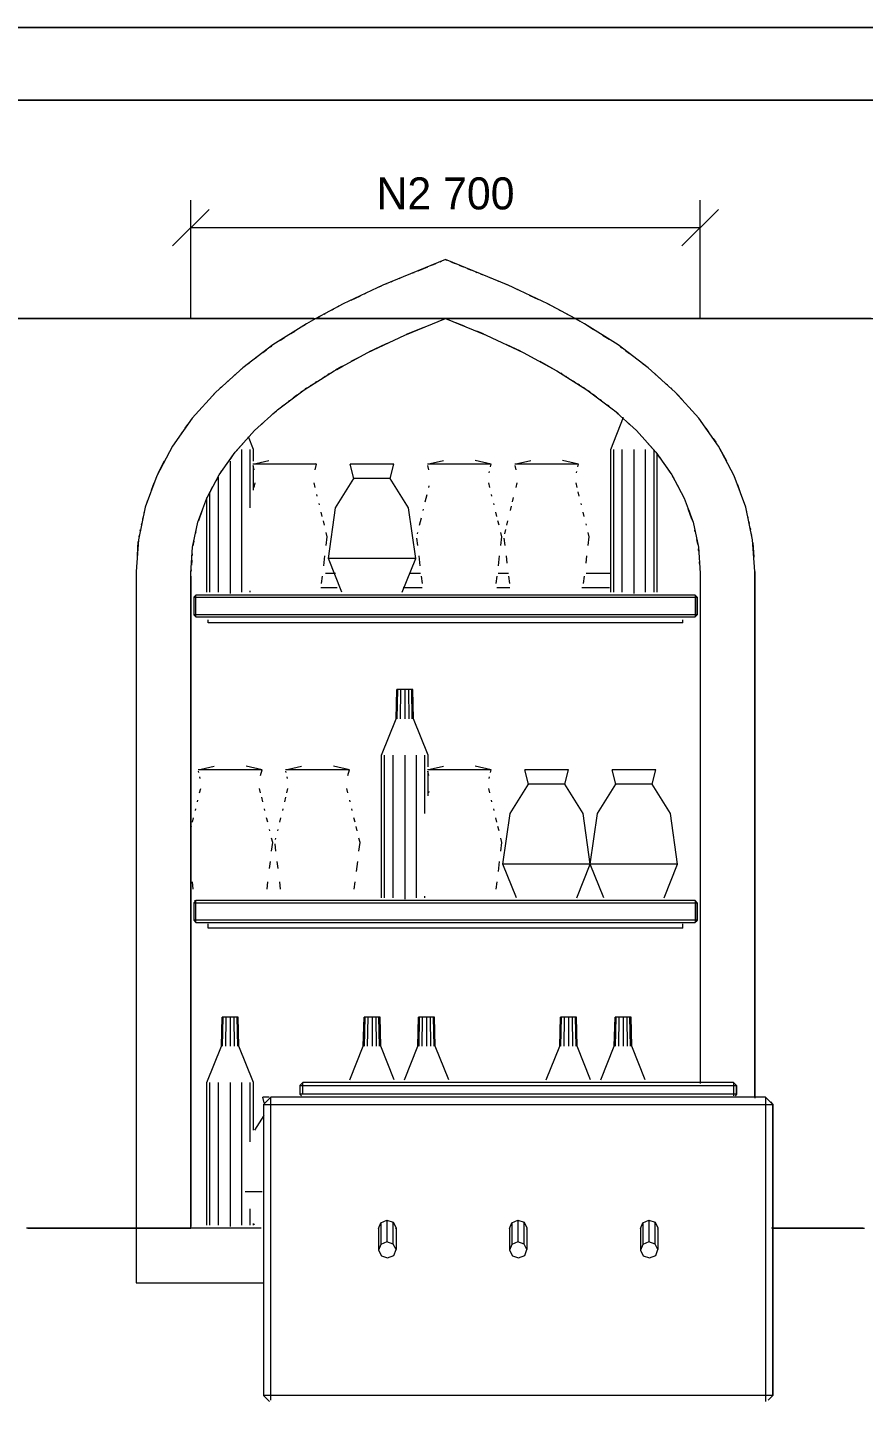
# Model space of a CAD drawing. Header units: metres. Extents: x 10 to 831, y 10 to 584.
# Drawn here: x 243 to 289, y 400.5 to 476 of the extents above; entities that cross this region are included whole.
import ezdxf
from ezdxf.enums import TextEntityAlignment as Align

# ---------------------------------------------------------------- set-up
doc = ezdxf.new("R2010")
doc.units = ezdxf.units.M
doc.layers.add('DIM', color=1, linetype='Continuous', lineweight=13)
doc.layers.add('VIS', color=8, linetype='Continuous', lineweight=13)

msp = doc.modelspace()

# ---------------------------------------------------------------- linework, layer by layer
at = {"layer": 'DIM'}
for p, q in [((252, 460), (252, 466.5)), ((280, 460), (280, 466.5)), ((251, 464), (253, 466)), ((279, 464), (281, 466)), ((252, 465), (280, 465))]:
    msp.add_line(p, q, dxfattribs=at)
at = {"layer": 'VIS'}
for p, q in [((305.84, 476), (194, 476)), ((194, 476), (305.92, 476)), ((298.6564, 472), (229.4416, 472)), ((229.5216, 472), (298.7364, 472)), ((266, 463.2388), (262.5612, 461.8396)), ((265.2524, 462.9348), (265.4768, 463.026)), ((265.7008, 463.1172), (265.7756, 463.1476)), ((266, 463.2388), (266.0748, 463.2084)), ((269.4388, 461.8396), (266, 463.2388)), ((266, 463.2388), (266, 463.2388)), ((266.2992, 463.1172), (266.5232, 463.026)), ((264.206, 462.5088), (264.2808, 462.5392)), ((264.5048, 462.6304), (265.028, 462.8436)), ((266.7476, 462.9348), (266.972, 462.8436)), ((267.196, 462.752), (267.4204, 462.6608)), ((267.6448, 462.5696), (267.7196, 462.5392)), ((267.9436, 462.448), (268.0184, 462.4176)), ((268.3924, 462.2652), (268.4668, 462.2348)), ((262.5612, 461.8396), (260.3688, 460.812)), ((262.2688, 461.7024), (262.488, 461.8052)), ((262.7108, 461.9004), (262.7856, 461.9308)), ((263.0096, 462.022), (263.0844, 462.0524)), ((263.4584, 462.2044), (263.5332, 462.2348)), ((268.8408, 462.0828), (268.9156, 462.0524)), ((269.2892, 461.9004), (269.364, 461.87)), ((271.6312, 460.812), (269.4388, 461.8396)), ((269.5848, 461.7708), (269.9504, 461.5996)), ((260.3688, 460.812), (258.8736, 460)), ((260.8072, 461.0176), (261.3188, 461.2572)), ((261.538, 461.36), (261.6112, 461.3944)), ((270.608, 461.2916), (271.1196, 461.052)), ((271.6312, 460.812), (271.706, 460.7716)), ((273.1264, 460), (271.6312, 460.812)), ((258.7656, 460), (241.8048, 460)), ((241.8852, 460), (258.846, 460)), ((258.8736, 460), (258.3528, 459.7172)), ((266, 460), (258.8736, 460)), ((258.8736, 460), (266, 460)), ((259.0232, 460.0812), (259.0976, 460.122)), ((259.322, 460.2436), (259.3968, 460.2844)), ((259.7704, 460.4872), (259.8452, 460.528)), ((260.0696, 460.6496), (260.1444, 460.6904)), ((263.764, 459.09), (266, 460)), ((266, 460), (273.1264, 460)), ((273.1264, 460), (266, 460)), ((266, 460), (268.236, 459.09)), ((266, 460), (266, 460)), ((271.9304, 460.6496), (272.0052, 460.6092)), ((272.2296, 460.4872), (272.304, 460.4468)), ((272.678, 460.2436), (272.7528, 460.2032)), ((272.9772, 460.0812), (273.1264, 460)), ((273.1264, 460), (273.0456, 460)), ((273.1264, 460), (273.1264, 460)), ((273.1264, 460), (273.3868, 459.8588)), ((273.6472, 459.7172), (273.1264, 460)), ((273.1264, 460), (273.1264, 460)), ((289.4048, 460), (273.1336, 460)), ((273.214, 460), (289.4852, 460)), ((258.3528, 459.7172), (256.5136, 458.5488)), ((257.504, 459.178), (257.7164, 459.3128)), ((258.07, 459.5376), (258.2824, 459.6724)), ((264.8076, 459.5148), (263.8384, 459.1204)), ((264.8076, 459.5148), (263.8384, 459.1204)), ((263.9128, 459.1508), (264.882, 459.5448)), ((267.0436, 459.5752), (266.5216, 459.7876)), ((267.0436, 459.5752), (266.5216, 459.7876)), ((266.5964, 459.7572), (267.118, 459.5448)), ((268.0872, 459.1508), (267.7144, 459.3024)), ((268.0872, 459.1508), (267.7144, 459.3024)), ((267.7888, 459.272), (268.1616, 459.1204)), ((275.4864, 458.5488), (273.6472, 459.7172)), ((273.7884, 459.6272), (274.1424, 459.4028)), ((256.5136, 458.5488), (254.852, 457.2992)), ((256.3752, 458.4448), (256.4444, 458.4968)), ((256.938, 458.8184), (257.1504, 458.9532)), ((261.7224, 458.1332), (263.764, 459.09)), ((262.7432, 458.6116), (261.7952, 458.1676)), ((262.7432, 458.6116), (261.7952, 458.1676)), ((261.868, 458.2016), (262.816, 458.646)), ((268.236, 459.09), (270.2776, 458.1332)), ((270.132, 458.2016), (269.33, 458.5776)), ((270.132, 458.2016), (269.33, 458.5776)), ((269.4028, 458.5432), (270.2048, 458.1676)), ((274.6376, 459.088), (274.9912, 458.8632)), ((277.148, 457.2992), (275.4864, 458.5488)), ((255.5444, 457.82), (255.6136, 457.872)), ((255.96, 458.1324), (256.1676, 458.2884)), ((259.8752, 457.13), (261.7224, 458.1332)), ((261.154, 457.8248), (260.7988, 457.6316)), ((261.154, 457.8248), (260.7988, 457.6316)), ((260.8696, 457.6704), (261.2248, 457.8632)), ((270.2776, 458.1332), (272.1252, 457.13)), ((275.6248, 458.4448), (275.694, 458.3928)), ((275.9016, 458.2364), (276.1092, 458.0804)), ((276.4556, 457.82), (276.5248, 457.768)), ((254.852, 457.2992), (253.3724, 455.9608)), ((254.3588, 456.8532), (254.544, 457.0204)), ((254.7288, 457.1876), (254.7904, 457.2436)), ((255.1292, 457.5076), (255.1984, 457.5596)), ((258.2224, 456.08), (259.8752, 457.13)), ((259.5996, 456.9548), (259.6684, 456.9988)), ((260.3012, 457.3616), (259.946, 457.1684)), ((260.3012, 457.3616), (259.946, 457.1684)), ((260.0172, 457.2072), (260.3724, 457.4)), ((271.9828, 457.2072), (271.2016, 457.6316)), ((271.9828, 457.2072), (271.2016, 457.6316)), ((271.2724, 457.5932), (272.054, 457.1684)), ((272.1252, 457.13), (273.778, 456.08)), ((272.4004, 456.9548), (272.3316, 456.9988)), ((272.4004, 456.9548), (272.3316, 456.9988)), ((276.8708, 457.5076), (276.94, 457.4556)), ((278.6276, 455.9608), (277.148, 457.2992)), ((277.2712, 457.1876), (277.3328, 457.132)), ((253.6192, 456.1836), (253.6808, 456.2396)), ((253.9888, 456.5184), (254.0508, 456.5744)), ((258.6356, 456.3424), (258.5664, 456.2988)), ((258.6356, 456.3424), (258.5664, 456.2988)), ((258.6356, 456.3424), (258.7044, 456.3864)), ((258.9108, 456.5176), (258.842, 456.4736)), ((258.9108, 456.5176), (258.842, 456.4736)), ((258.9108, 456.5176), (258.9796, 456.5612)), ((259.324, 456.78), (259.2552, 456.7364)), ((259.324, 456.78), (259.2552, 456.7364)), ((259.324, 456.78), (259.3928, 456.8236)), ((259.5996, 456.9548), (259.5308, 456.9112)), ((259.5996, 456.9548), (259.5308, 456.9112)), ((272.4004, 456.9548), (272.4692, 456.9112)), ((272.676, 456.78), (272.6072, 456.8236)), ((272.676, 456.78), (272.6072, 456.8236)), ((272.676, 456.78), (272.7448, 456.7364)), ((273.0892, 456.5176), (273.0204, 456.5612)), ((273.0892, 456.5176), (273.0204, 456.5612)), ((273.0892, 456.5176), (273.158, 456.4736)), ((273.3648, 456.3424), (273.2956, 456.3864)), ((273.3648, 456.3424), (273.2956, 456.3864)), ((273.3648, 456.3424), (273.4336, 456.2988)), ((277.518, 456.9648), (277.5796, 456.9088)), ((277.7644, 456.7416), (277.826, 456.6856)), ((278.1344, 456.4068), (278.196, 456.3512)), ((253.3724, 455.9608), (252.0824, 454.5252)), ((253.1572, 455.7216), (253.3188, 455.9008)), ((256.764, 454.9832), (258.2224, 456.08)), ((257.4268, 455.482), (257.3604, 455.432)), ((257.4268, 455.482), (257.3604, 455.432)), ((257.4268, 455.482), (257.4932, 455.5316)), ((257.8244, 455.7808), (257.6256, 455.6312)), ((257.8244, 455.7808), (257.6256, 455.6312)), ((257.692, 455.6812), (257.8908, 455.8308)), ((258.0896, 455.9804), (258.0232, 455.9304)), ((258.0896, 455.9804), (258.0232, 455.9304)), ((258.0896, 455.9804), (258.156, 456.03)), ((258.36, 456.1676), (258.2912, 456.1236)), ((258.36, 456.1676), (258.2912, 456.1236)), ((258.36, 456.1676), (258.4288, 456.2112)), ((273.64, 456.1676), (273.5712, 456.2112)), ((273.64, 456.1676), (273.5712, 456.2112)), ((273.64, 456.1676), (273.7088, 456.1236)), ((273.778, 456.08), (275.236, 454.9832)), ((273.9104, 455.9804), (273.844, 456.03)), ((273.9104, 455.9804), (273.844, 456.03)), ((273.9104, 455.9804), (273.9768, 455.9304)), ((274.308, 455.6812), (274.1092, 455.8308)), ((274.308, 455.6812), (274.1092, 455.8308)), ((274.1756, 455.7808), (274.3744, 455.6312)), ((274.5732, 455.482), (274.5068, 455.5316)), ((274.5732, 455.482), (274.5068, 455.5316)), ((274.5732, 455.482), (274.6396, 455.432)), ((278.3812, 456.1836), (278.4428, 456.128)), ((279.9176, 454.5252), (278.6276, 455.9608)), ((278.7352, 455.8412), (279.004, 455.542)), ((252.4048, 454.884), (252.6736, 455.1832)), ((255.5, 453.84), (256.764, 454.9832)), ((256.6376, 454.8688), (256.448, 454.6976)), ((256.6376, 454.8688), (256.448, 454.6976)), ((256.5112, 454.7548), (256.7008, 454.926)), ((257.0292, 455.1828), (256.9628, 455.1328)), ((257.0292, 455.1828), (256.9628, 455.1328)), ((257.0292, 455.1828), (257.0952, 455.2324)), ((274.9708, 455.1828), (274.9048, 455.2324)), ((274.9708, 455.1828), (274.9048, 455.2324)), ((274.9708, 455.1828), (275.0372, 455.1328)), ((275.236, 454.9832), (276.5, 453.84)), ((275.4888, 454.7548), (275.2992, 454.926)), ((275.4888, 454.7548), (275.2992, 454.926)), ((275.3624, 454.8688), (275.552, 454.6976)), ((279.38, 455.1236), (279.5412, 454.944)), ((252.0824, 454.5252), (250.9956, 452.9888)), ((251.6872, 453.9668), (251.8356, 454.176)), ((251.9836, 454.3856), (252.0332, 454.4556)), ((256.0056, 454.2972), (255.816, 454.126)), ((256.0056, 454.2972), (255.816, 454.126)), ((255.8792, 454.1828), (256.0688, 454.3544)), ((275.08, 452.8), (275.7876, 454.5692)), ((276.1208, 454.1828), (275.9312, 454.3544)), ((275.9944, 454.2972), (276.184, 454.126)), ((281.0048, 452.9888), (279.9176, 454.5252)), ((280.0164, 454.3856), (280.0656, 454.316)), ((280.3128, 453.9668), (280.4612, 453.7572)), ((251.1932, 453.2684), (251.2424, 453.338)), ((251.4896, 453.6872), (251.5388, 453.7572)), ((254.4304, 452.65), (255.5, 453.84)), ((254.5496, 452.7824), (254.9652, 453.2448)), ((255.44, 452.8), (255.1632, 453.4924)), ((276.5, 453.84), (277.5696, 452.65)), ((277.4508, 452.7824), (277.0348, 453.2448)), ((280.708, 453.408), (280.8564, 453.1984)), ((250.9956, 452.9888), (250.128, 451.3536)), ((253.5556, 451.4132), (254.4304, 452.65)), ((254.1388, 452.2376), (254.2848, 452.444)), ((254.906, 453.1788), (254.49, 452.716)), ((254.8, 444.96), (254.8, 452.8)), ((255.2684, 449.6), (255.2684, 452.8)), ((255.44, 452.16), (255.44, 452.8)), ((275.08, 444.96), (275.08, 452.8)), ((275.2516, 444.96), (275.2516, 452.8)), ((275.72, 444.96), (275.72, 452.8)), ((276.36, 452.8), (276.36, 444.88)), ((277, 444.96), (277, 452.8)), ((277.094, 453.1788), (277.51, 452.716)), ((277.4684, 444.96), (277.4684, 452.72)), ((277.5696, 452.65), (278.4444, 451.4132)), ((277.64, 444.96), (277.64, 452.56)), ((277.764, 452.3752), (277.7152, 452.444)), ((277.764, 452.3752), (277.7152, 452.444)), ((281.872, 451.3536), (281.0048, 452.9888)), ((281.0836, 452.8404), (281.4384, 452.1712)), ((250.2068, 451.502), (250.5616, 452.1712)), ((253.9444, 451.9628), (253.896, 451.8944)), ((253.9444, 451.9628), (253.9932, 452.0316)), ((254.236, 452.3752), (254.0904, 452.1692)), ((254.16, 452.16), (254.16, 444.88)), ((255.4052, 452), (255.4052, 452)), ((255.7528, 452), (255.4052, 452)), ((255.4832, 451.68), (255.4248, 451.92)), ((255.44, 450.56), (255.44, 451.92)), ((255.5648, 452.0364), (256.2824, 452.2)), ((256.3792, 452), (255.7528, 452)), ((257.16, 452), (256.3792, 452)), ((257.9412, 452), (257.16, 452)), ((258.5672, 452), (257.9412, 452)), ((258.9148, 452), (258.5672, 452)), ((258.9148, 452), (258.8352, 452.018)), ((258.8368, 451.68), (258.9148, 452)), ((258.9148, 452), (258.9148, 452)), ((260.96, 451.2), (260.76, 452)), ((260.76, 452), (260.7828, 452)), ((260.8512, 452), (260.76, 452)), ((261.1116, 452), (260.8512, 452)), ((261.5008, 452), (261.1116, 452)), ((261.96, 452), (261.5008, 452)), ((262.4192, 452), (261.96, 452)), ((262.8084, 452), (262.4192, 452)), ((263.0688, 452), (262.8084, 452)), ((262.96, 451.2), (263.16, 452)), ((263.16, 452), (263.0688, 452)), ((265.0052, 452), (265.0052, 452)), ((265.3528, 452), (265.0052, 452)), ((265.0832, 451.68), (265.0248, 451.92)), ((265.1648, 452.0364), (265.8824, 452.2)), ((265.9792, 452), (265.3528, 452)), ((266.76, 452), (265.9792, 452)), ((267.5412, 452), (266.76, 452)), ((268.1672, 452), (267.5412, 452)), ((268.5148, 452), (267.6376, 452.2)), ((268.5148, 452), (268.1672, 452)), ((268.476, 451.84), (268.5148, 452)), ((268.5148, 452), (268.5148, 452)), ((269.8052, 452), (269.8052, 452)), ((270.1528, 452), (269.8052, 452)), ((269.8832, 451.68), (269.8248, 451.92)), ((269.9648, 452.0364), (270.6828, 452.2)), ((270.7792, 452), (270.1528, 452)), ((271.56, 452), (270.7792, 452)), ((272.3412, 452), (271.56, 452)), ((272.9672, 452), (272.3412, 452)), ((273.3148, 452), (272.4376, 452.2)), ((273.3148, 452), (272.9672, 452)), ((273.276, 451.84), (273.3148, 452)), ((273.3148, 452), (273.3148, 452)), ((277.764, 452.3752), (277.8124, 452.3064)), ((277.9584, 452.1004), (277.9096, 452.1692)), ((277.9584, 452.1004), (277.9096, 452.1692)), ((277.9584, 452.1004), (278.0068, 452.0316)), ((278.1528, 451.8256), (278.104, 451.8944)), ((278.1528, 451.8256), (278.104, 451.8944)), ((278.1528, 451.8256), (278.2016, 451.7568)), ((250.128, 451.3536), (249.498, 449.63)), ((249.8416, 450.57), (249.9848, 450.9616)), ((252.8752, 450.13), (253.5556, 451.4132)), ((253.48, 451.2708), (253.3664, 451.0568)), ((253.4044, 451.128), (253.5176, 451.342)), ((253.52, 444.96), (253.52, 451.28)), ((253.6528, 451.5508), (253.604, 451.482)), ((253.6528, 451.5508), (253.7016, 451.6196)), ((255.4832, 450.72), (255.5416, 450.96)), ((258.8368, 450.72), (258.7784, 450.96)), ((259.96, 449.6), (260.96, 451.2)), ((260.96, 451.2), (260.9792, 451.2)), ((261.036, 451.2), (260.96, 451.2)), ((261.2528, 451.2), (261.036, 451.2)), ((261.5772, 451.2), (261.2528, 451.2)), ((261.96, 451.2), (261.5772, 451.2)), ((262.3428, 451.2), (261.96, 451.2)), ((262.6672, 451.2), (262.3428, 451.2)), ((262.884, 451.2), (262.6672, 451.2)), ((262.96, 451.2), (262.884, 451.2)), ((263.96, 449.6), (262.96, 451.2)), ((268.4368, 450.72), (268.3784, 450.96)), ((268.398, 451.52), (268.4172, 451.6)), ((269.8832, 450.72), (269.9416, 450.96)), ((273.2368, 450.72), (273.1784, 450.96)), ((273.198, 451.52), (273.2172, 451.6)), ((278.3472, 451.5508), (278.2988, 451.6196)), ((278.3472, 451.5508), (278.2988, 451.6196)), ((278.3472, 451.5508), (278.396, 451.482)), ((278.4444, 451.4132), (279.1252, 450.13)), ((278.52, 451.2708), (278.4824, 451.342)), ((278.52, 451.2708), (278.4824, 451.342)), ((278.52, 451.2708), (278.558, 451.1996)), ((282.502, 449.63), (281.872, 451.3536)), ((253.0516, 444.96), (253.0516, 450.48)), ((253.1776, 450.7004), (253.064, 450.4864)), ((253.102, 450.5576), (253.2152, 450.7716)), ((258.954, 450.24), (258.9344, 450.32)), ((264.888, 449.92), (264.9856, 450.32)), ((265.0832, 450.72), (265.1028, 450.8)), ((268.554, 450.24), (268.5344, 450.32)), ((273.354, 450.24), (273.2952, 450.48)), ((278.7468, 450.8428), (278.7092, 450.9144)), ((278.7468, 450.8428), (278.7092, 450.9144)), ((278.7468, 450.8428), (278.7848, 450.7716)), ((278.9736, 450.4152), (278.936, 450.4864)), ((278.9736, 450.4152), (278.936, 450.4864)), ((278.9736, 450.4152), (279.0116, 450.344)), ((282.0436, 450.8832), (282.1868, 450.4916)), ((249.498, 449.63), (249.1188, 447.8384)), ((249.5552, 449.7868), (249.6412, 450.0216)), ((252.3888, 448.8), (252.8752, 450.13)), ((252.632, 449.4648), (252.4192, 448.8832)), ((252.632, 449.4648), (252.4192, 448.8832)), ((252.4496, 448.9664), (252.6624, 449.548)), ((252.88, 444.96), (252.88, 450.16)), ((259.0708, 449.76), (259.0512, 449.84)), ((259.56, 446.8), (259.96, 449.6)), ((264.36, 446.8), (263.96, 449.6)), ((264.7712, 449.44), (264.7908, 449.52)), ((268.6708, 449.76), (268.6512, 449.84)), ((269.5712, 449.44), (269.6296, 449.68)), ((269.688, 449.92), (269.7468, 450.16)), ((273.4708, 449.76), (273.4512, 449.84)), ((279.1252, 450.13), (279.6112, 448.8)), ((279.5504, 448.9664), (279.3376, 449.548)), ((279.5504, 448.9664), (279.3376, 449.548)), ((279.368, 449.4648), (279.5808, 448.8832)), ((282.3872, 449.9432), (282.4732, 449.7084)), ((282.8816, 447.8384), (282.502, 449.63)), ((282.5364, 449.4672), (282.5536, 449.3856)), ((249.2912, 448.6528), (249.3084, 448.7344)), ((249.36, 448.9784), (249.3772, 449.06)), ((249.4292, 449.3044), (249.4464, 449.3856)), ((252.0972, 447.4232), (252.3888, 448.8)), ((259.2268, 449.12), (259.1684, 449.36)), ((259.344, 448.64), (259.2852, 448.88)), ((264.576, 448.64), (264.6736, 449.04)), ((268.8268, 449.12), (268.7684, 449.36)), ((268.944, 448.64), (268.8852, 448.88)), ((269.376, 448.64), (269.4348, 448.88)), ((273.6268, 449.12), (273.5684, 449.36)), ((273.744, 448.64), (273.7244, 448.72)), ((279.6112, 448.8), (279.9028, 447.4232)), ((282.6056, 449.1412), (282.6228, 449.06)), ((282.6744, 448.8156), (282.6916, 448.7344)), ((249.1532, 448.0012), (249.1704, 448.0828)), ((249.222, 448.3272), (249.2392, 448.4084)), ((252.2796, 448.2836), (252.2612, 448.1976)), ((252.2796, 448.2836), (252.2612, 448.1976)), ((252.2796, 448.2836), (252.2976, 448.3696)), ((259.5, 448), (259.4412, 448.24)), ((259.4412, 447.52), (259.5, 448)), ((264.4788, 447.52), (264.43, 447.92)), ((264.4592, 448.16), (264.4788, 448.24)), ((269.1, 448), (269.0412, 448.24)), ((269.0412, 447.52), (269.1, 448)), ((269.2788, 447.52), (269.23, 447.92)), ((269.2592, 448.16), (269.3176, 448.4)), ((273.9, 448), (273.8412, 448.24)), ((273.8412, 447.52), (273.9, 448)), ((279.7204, 448.2836), (279.7024, 448.3696)), ((279.7204, 448.2836), (279.7024, 448.3696)), ((279.7204, 448.2836), (279.7388, 448.1976)), ((282.7436, 448.49), (282.7608, 448.4084)), ((282.8124, 448.1644), (282.8296, 448.0828)), ((249.1188, 447.8384), (249, 446.1024)), ((249.0592, 446.9704), (249.1128, 447.7516)), ((252, 446), (252.0972, 447.4232)), ((252.17, 447.7676), (252.1156, 447.5092)), ((252.17, 447.7676), (252.1156, 447.5092)), ((252.1336, 447.5956), (252.1884, 447.8536)), ((279.8664, 447.5956), (279.8116, 447.8536)), ((279.8664, 447.5956), (279.8116, 447.8536)), ((279.83, 447.7676), (279.8844, 447.5092)), ((279.9028, 447.4232), (280, 446)), ((279.9148, 447.2456), (279.9088, 447.3344)), ((279.9148, 447.2456), (279.9088, 447.3344)), ((279.9148, 447.2456), (279.9212, 447.1564)), ((283, 446.1024), (282.8816, 447.8384)), ((282.8932, 447.6648), (282.9468, 446.8836)), ((252.0488, 446.7116), (252.0304, 446.4448)), ((252.0488, 446.7116), (252.0304, 446.4448)), ((252.0364, 446.5336), (252.0548, 446.8008)), ((252.0728, 447.0676), (252.0668, 446.9784)), ((252.0728, 447.0676), (252.0668, 446.9784)), ((252.0728, 447.0676), (252.0792, 447.1564)), ((259.3048, 446.4), (259.3732, 446.96)), ((260.2984, 444.954), (259.56, 446.8)), ((259.56, 446.8), (259.5784, 446.8)), ((259.7428, 446.8), (259.56, 446.8)), ((260.2628, 446.8), (259.7428, 446.8)), ((261.0416, 446.8), (260.2628, 446.8)), ((261.96, 446.8), (261.0416, 446.8)), ((262.8784, 446.8), (261.96, 446.8)), ((263.6572, 446.8), (262.8784, 446.8)), ((263.6216, 444.954), (264.36, 446.8)), ((264.1772, 446.8), (263.6572, 446.8)), ((264.36, 446.8), (264.1772, 446.8)), ((264.6152, 446.4), (264.5468, 446.96)), ((268.9048, 446.4), (268.9732, 446.96)), ((269.3956, 446.56), (269.3468, 446.96)), ((273.7244, 446.56), (273.7732, 446.96)), ((279.9636, 446.5336), (279.9576, 446.6228)), ((279.9636, 446.5336), (279.9576, 446.6228)), ((279.9636, 446.5336), (279.9696, 446.4448)), ((249, 446.1024), (249, 410)), ((252, 410), (252, 446)), ((252, 410.1608), (252, 445.9196)), ((252, 445.8392), (252, 431.9376)), ((252, 445.8392), (252, 410.0804)), ((252.012, 446.178), (252.006, 446.0888)), ((252.012, 446.178), (252.006, 446.0888)), ((252.012, 446.178), (252.0184, 446.2668)), ((259.188, 445.44), (259.2368, 445.84)), ((259.3944, 446), (259.9584, 446)), ((264.0668, 446), (264.6304, 446)), ((264.732, 445.44), (264.6836, 445.84)), ((268.788, 445.44), (268.8364, 445.84)), ((268.9, 446), (269.464, 446)), ((269.532, 445.44), (269.4836, 445.84)), ((273.588, 445.44), (273.6364, 445.84)), ((273.7332, 446), (275.1028, 446)), ((280, 446), (280, 417.9552)), ((283, 446.1024), (283, 417.1404)), ((283, 417.2204), (283, 446.1024)), ((255.2684, 444.96), (255.2684, 445.04)), ((260.0388, 445.2), (259.1528, 445.2)), ((264.7112, 445.2), (263.664, 445.2)), ((269.5444, 445.2), (268.8196, 445.2)), ((275.0224, 445.2), (273.4916, 445.2)), ((252.28, 444.8), (252.16, 444.68)), ((252.16, 444.68), (252.28, 444.68)), ((252.16, 444.68), (252.16, 443.72)), ((252.28, 444.68), (252.28, 444.8)), ((252.28, 444.8), (252.28, 444.8)), ((279.72, 444.8), (252.28, 444.8)), ((252.28, 444.68), (279.72, 444.68)), ((252.28, 443.72), (252.28, 444.68)), ((279.72, 444.8), (279.72, 444.68)), ((279.84, 444.68), (279.72, 444.8)), ((279.72, 444.68), (279.84, 444.68)), ((279.72, 444.68), (279.72, 443.72)), ((279.84, 444.68), (279.78, 444.68)), ((279.84, 444.68), (279.84, 444.68)), ((279.84, 443.72), (279.84, 444.68)), ((279.84, 444.68), (279.84, 443.72)), ((252.28, 443.72), (252.16, 443.72)), ((252.16, 443.72), (252.28, 443.6)), ((252.16, 443.72), (252.16, 443.72)), ((252.28, 443.6), (252.28, 443.72)), ((279.72, 443.72), (252.28, 443.72)), ((252.28, 443.6), (279.72, 443.6)), ((252.96, 443.28), (252.96, 443.44)), ((279.04, 443.28), (279.04, 443.44)), ((279.04, 443.28), (279.04, 443.44)), ((279.72, 443.6), (279.84, 443.72)), ((279.84, 443.72), (279.72, 443.72)), ((279.72, 443.72), (279.72, 443.6)), ((279.72, 443.6), (279.72, 443.6)), ((279.84, 443.72), (279.78, 443.66)), ((279.84, 443.72), (279.84, 443.72)), ((252.96, 443.28), (252.96, 443.28)), ((279.04, 443.28), (252.96, 443.28)), ((279.04, 443.28), (279.04, 443.28)), ((263.28, 438), (263.32, 439.6)), ((263.32, 439.6), (263.3496, 439.6)), ((263.3788, 439.6), (263.32, 439.6)), ((263.3444, 438), (263.3788, 439.6)), ((263.54, 439.6), (263.3788, 439.6)), ((263.52, 438), (263.54, 439.6)), ((263.76, 439.6), (263.54, 439.6)), ((263.76, 439.6), (263.76, 438)), ((263.98, 439.6), (263.76, 439.6)), ((264, 438), (263.98, 439.6)), ((264.1412, 439.6), (263.98, 439.6)), ((264.1756, 438), (264.1412, 439.6)), ((264.2, 439.6), (264.1412, 439.6)), ((264.24, 438), (264.2, 439.6)), ((262.48, 436), (263.28, 438)), ((265.04, 436), (264.24, 438)), ((262.48, 428.16), (262.48, 436)), ((262.6516, 428.16), (262.6516, 436)), ((263.12, 428.16), (263.12, 436)), ((263.76, 436), (263.76, 428.08)), ((264.4, 428.16), (264.4, 436)), ((264.8684, 432.8), (264.8684, 436)), ((265.04, 435.36), (265.04, 436)), ((252.4052, 435.2), (252.4052, 435.2)), ((252.7528, 435.2), (252.4052, 435.2)), ((252.444, 435.04), (252.4248, 435.12)), ((252.5648, 435.2364), (253.2824, 435.4)), ((253.3792, 435.2), (252.7528, 435.2)), ((254.16, 435.2), (253.3792, 435.2)), ((254.9412, 435.2), (254.16, 435.2)), ((255.5672, 435.2), (254.9412, 435.2)), ((255.9148, 435.2), (255.0376, 435.4)), ((255.9148, 435.2), (255.5672, 435.2)), ((255.8368, 434.88), (255.9148, 435.2)), ((255.9148, 435.2), (255.9148, 435.2)), ((257.2052, 435.2), (257.2052, 435.2)), ((257.5528, 435.2), (257.2052, 435.2)), ((257.244, 435.04), (257.2248, 435.12)), ((257.3648, 435.2364), (258.0824, 435.4)), ((258.1792, 435.2), (257.5528, 435.2)), ((258.96, 435.2), (258.1792, 435.2)), ((259.7412, 435.2), (258.96, 435.2)), ((260.3672, 435.2), (259.7412, 435.2)), ((260.7148, 435.2), (259.8376, 435.4)), ((260.7148, 435.2), (260.3672, 435.2)), ((260.6368, 434.88), (260.7148, 435.2)), ((260.7148, 435.2), (260.7148, 435.2)), ((265.0052, 435.2), (265.0052, 435.2)), ((265.3528, 435.2), (265.0052, 435.2)), ((265.0832, 434.88), (265.0248, 435.12)), ((265.04, 433.76), (265.04, 435.12)), ((265.1648, 435.2364), (265.8824, 435.4)), ((265.9792, 435.2), (265.3528, 435.2)), ((266.76, 435.2), (265.9792, 435.2)), ((267.5412, 435.2), (266.76, 435.2)), ((268.1672, 435.2), (267.5412, 435.2)), ((268.5148, 435.2), (267.6376, 435.4)), ((268.5148, 435.2), (268.1672, 435.2)), ((268.476, 435.04), (268.5148, 435.2)), ((268.5148, 435.2), (268.5148, 435.2)), ((270.56, 434.4), (270.36, 435.2)), ((270.36, 435.2), (270.3828, 435.2)), ((270.4512, 435.2), (270.36, 435.2)), ((270.7116, 435.2), (270.4512, 435.2)), ((271.1008, 435.2), (270.7116, 435.2)), ((271.56, 435.2), (271.1008, 435.2)), ((272.0192, 435.2), (271.56, 435.2)), ((272.4084, 435.2), (272.0192, 435.2)), ((272.6688, 435.2), (272.4084, 435.2)), ((272.56, 434.4), (272.76, 435.2)), ((272.76, 435.2), (272.6688, 435.2)), ((275.36, 434.4), (275.16, 435.2)), ((275.16, 435.2), (275.1828, 435.2)), ((275.2512, 435.2), (275.16, 435.2)), ((275.5116, 435.2), (275.2512, 435.2)), ((275.9008, 435.2), (275.5116, 435.2)), ((276.36, 435.2), (275.9008, 435.2)), ((276.8192, 435.2), (276.36, 435.2)), ((277.2084, 435.2), (276.8192, 435.2)), ((277.4688, 435.2), (277.2084, 435.2)), ((277.36, 434.4), (277.56, 435.2)), ((277.56, 435.2), (277.4688, 435.2)), ((252.522, 434.72), (252.5028, 434.8)), ((257.322, 434.72), (257.3028, 434.8)), ((268.398, 434.72), (268.4172, 434.8)), ((269.56, 432.8), (270.56, 434.4)), ((270.56, 434.4), (270.5792, 434.4)), ((270.636, 434.4), (270.56, 434.4)), ((270.8528, 434.4), (270.636, 434.4)), ((271.1772, 434.4), (270.8528, 434.4)), ((271.56, 434.4), (271.1772, 434.4)), ((271.9428, 434.4), (271.56, 434.4)), ((272.2672, 434.4), (271.9428, 434.4)), ((272.484, 434.4), (272.2672, 434.4)), ((272.56, 434.4), (272.484, 434.4)), ((273.56, 432.8), (272.56, 434.4)), ((274.36, 432.8), (275.36, 434.4)), ((275.36, 434.4), (275.3792, 434.4)), ((275.436, 434.4), (275.36, 434.4)), ((275.6528, 434.4), (275.436, 434.4)), ((275.9772, 434.4), (275.6528, 434.4)), ((276.36, 434.4), (275.9772, 434.4)), ((276.7428, 434.4), (276.36, 434.4)), ((277.0672, 434.4), (276.7428, 434.4)), ((277.284, 434.4), (277.0672, 434.4)), ((277.36, 434.4), (277.284, 434.4)), ((278.36, 432.8), (277.36, 434.4)), ((252.4832, 433.92), (252.5416, 434.16)), ((255.8368, 433.92), (255.7784, 434.16)), ((255.954, 433.44), (255.8952, 433.68)), ((257.166, 433.44), (257.2248, 433.68)), ((257.2832, 433.92), (257.3416, 434.16)), ((260.6368, 433.92), (260.5784, 434.16)), ((265.0832, 433.92), (265.1028, 434)), ((268.4368, 433.92), (268.3784, 434.16)), ((252.2492, 432.96), (252.2688, 433.04)), ((252.366, 433.44), (252.3856, 433.52)), ((256.0708, 432.96), (256.0516, 433.04)), ((257.0492, 432.96), (257.0688, 433.04)), ((260.754, 433.44), (260.7344, 433.52)), ((260.8708, 432.96), (260.8516, 433.04)), ((268.554, 433.44), (268.5344, 433.52)), ((268.6708, 432.96), (268.6512, 433.04)), ((252.0152, 432), (252.0348, 432.08)), ((252.0932, 432.32), (252.1516, 432.56)), ((256.2268, 432.32), (256.1684, 432.56)), ((256.8932, 432.32), (256.9516, 432.56)), ((261.0268, 432.32), (260.9684, 432.56)), ((261.144, 431.84), (261.0852, 432.08)), ((268.8268, 432.32), (268.7684, 432.56)), ((268.944, 431.84), (268.8852, 432.08)), ((269.16, 430), (269.56, 432.8)), ((273.96, 430), (273.56, 432.8)), ((273.96, 430), (274.36, 432.8)), ((278.76, 430), (278.36, 432.8)), ((256.344, 431.84), (256.3244, 431.92)), ((256.5, 431.2), (256.4412, 431.44)), ((256.6592, 431.36), (256.6788, 431.44)), ((256.776, 431.84), (256.7956, 431.92)), ((261.3, 431.2), (261.2412, 431.44)), ((269.1, 431.2), (269.0412, 431.44)), ((256.4412, 430.72), (256.5, 431.2)), ((256.6788, 430.72), (256.63, 431.12)), ((261.2412, 430.72), (261.3, 431.2)), ((269.0412, 430.72), (269.1, 431.2)), ((256.3244, 429.76), (256.3732, 430.16)), ((256.7956, 429.76), (256.7468, 430.16)), ((261.1048, 429.6), (261.1732, 430.16)), ((268.9048, 429.6), (268.9732, 430.16)), ((269.8984, 428.154), (269.16, 430)), ((269.16, 430), (269.1784, 430)), ((269.3428, 430), (269.16, 430)), ((269.8628, 430), (269.3428, 430)), ((270.6416, 430), (269.8628, 430)), ((271.56, 430), (270.6416, 430)), ((272.4784, 430), (271.56, 430)), ((273.2572, 430), (272.4784, 430)), ((273.2216, 428.154), (273.96, 430)), ((273.7772, 430), (273.2572, 430)), ((273.96, 430), (273.7772, 430)), ((274.6984, 428.154), (273.96, 430)), ((273.96, 430), (273.9784, 430)), ((274.1428, 430), (273.96, 430)), ((274.6628, 430), (274.1428, 430)), ((275.4416, 430), (274.6628, 430)), ((276.36, 430), (275.4416, 430)), ((277.2784, 430), (276.36, 430)), ((278.0572, 430), (277.2784, 430)), ((278.0216, 428.154), (278.76, 430)), ((278.5772, 430), (278.0572, 430)), ((278.76, 430), (278.5772, 430)), ((252, 429.6072), (252, 410.0804)), ((252.0152, 429.6), (252.0056, 429.68)), ((252.132, 428.64), (252.0836, 429.04)), ((256.188, 428.64), (256.2368, 429.04)), ((256.932, 428.64), (256.8836, 429.04)), ((260.988, 428.64), (261.0368, 429.04)), ((268.788, 428.64), (268.8364, 429.04)), ((252.28, 428), (252.16, 427.88)), ((252.16, 427.88), (252.28, 427.88)), ((252.16, 427.88), (252.16, 426.92)), ((252.21, 428), (252.2488, 428)), ((252.28, 427.88), (252.28, 428)), ((252.28, 428), (252.28, 428)), ((279.72, 428), (252.28, 428)), ((252.28, 427.88), (279.72, 427.88)), ((252.28, 426.92), (252.28, 427.88)), ((264.8684, 428.16), (264.8684, 428.24)), ((279.72, 428), (279.72, 427.88)), ((279.84, 427.88), (279.72, 428)), ((279.72, 427.88), (279.84, 427.88)), ((279.72, 427.88), (279.72, 426.92)), ((279.84, 427.88), (279.78, 427.88)), ((279.84, 427.88), (279.84, 427.88)), ((279.84, 426.92), (279.84, 427.88)), ((279.84, 427.88), (279.84, 426.92)), ((252.28, 426.92), (252.16, 426.92)), ((252.16, 426.92), (252.28, 426.8)), ((252.16, 426.92), (252.16, 426.92)), ((252.28, 426.8), (252.28, 426.92)), ((279.72, 426.92), (252.28, 426.92)), ((252.28, 426.8), (279.72, 426.8)), ((279.72, 426.8), (279.84, 426.92)), ((279.84, 426.92), (279.72, 426.92)), ((279.72, 426.92), (279.72, 426.8)), ((279.72, 426.8), (279.72, 426.8)), ((279.84, 426.92), (279.78, 426.86)), ((279.84, 426.92), (279.84, 426.92)), ((252.96, 426.48), (252.96, 426.72)), ((252.96, 426.48), (252.96, 426.48)), ((279.04, 426.48), (252.96, 426.48)), ((279.04, 426.48), (279.04, 426.72)), ((279.04, 426.48), (279.04, 426.72)), ((279.04, 426.48), (279.04, 426.48)), ((253.68, 420), (253.72, 421.6)), ((253.72, 421.6), (253.7496, 421.6)), ((253.7788, 421.6), (253.72, 421.6)), ((253.7444, 420), (253.7788, 421.6)), ((253.94, 421.6), (253.7788, 421.6)), ((253.92, 420), (253.94, 421.6)), ((254.16, 421.6), (253.94, 421.6)), ((254.16, 421.6), (254.16, 420)), ((254.38, 421.6), (254.16, 421.6)), ((254.4, 420), (254.38, 421.6)), ((254.5412, 421.6), (254.38, 421.6)), ((254.5756, 420), (254.5412, 421.6)), ((254.6, 421.6), (254.5412, 421.6)), ((254.64, 420), (254.6, 421.6)), ((261.48, 420), (261.52, 421.6)), ((261.52, 421.6), (261.5496, 421.6)), ((261.5788, 421.6), (261.52, 421.6)), ((261.5444, 420), (261.5788, 421.6)), ((261.74, 421.6), (261.5788, 421.6)), ((261.72, 420), (261.74, 421.6)), ((261.96, 421.6), (261.74, 421.6)), ((261.96, 421.6), (261.96, 420)), ((262.18, 421.6), (261.96, 421.6)), ((262.2, 420), (262.18, 421.6)), ((262.3412, 421.6), (262.18, 421.6)), ((262.3756, 420), (262.3412, 421.6)), ((262.4, 421.6), (262.3412, 421.6)), ((262.44, 420), (262.4, 421.6)), ((264.48, 420), (264.52, 421.6)), ((264.52, 421.6), (264.5496, 421.6)), ((264.5788, 421.6), (264.52, 421.6)), ((264.5444, 420), (264.5788, 421.6)), ((264.74, 421.6), (264.5788, 421.6)), ((264.72, 420), (264.74, 421.6)), ((264.96, 421.6), (264.74, 421.6)), ((264.96, 421.6), (264.96, 420)), ((265.18, 421.6), (264.96, 421.6)), ((265.2, 420), (265.18, 421.6)), ((265.3412, 421.6), (265.18, 421.6)), ((265.3756, 420), (265.3412, 421.6)), ((265.4, 421.6), (265.3412, 421.6)), ((265.44, 420), (265.4, 421.6)), ((272.28, 420), (272.32, 421.6)), ((272.32, 421.6), (272.3496, 421.6)), ((272.3788, 421.6), (272.32, 421.6)), ((272.3444, 420), (272.3788, 421.6)), ((272.54, 421.6), (272.3788, 421.6)), ((272.52, 420), (272.54, 421.6)), ((272.76, 421.6), (272.54, 421.6)), ((272.76, 421.6), (272.76, 420)), ((272.98, 421.6), (272.76, 421.6)), ((273, 420), (272.98, 421.6)), ((273.1412, 421.6), (272.98, 421.6)), ((273.1756, 420), (273.1412, 421.6)), ((273.2, 421.6), (273.1412, 421.6)), ((273.24, 420), (273.2, 421.6)), ((275.28, 420), (275.32, 421.6)), ((275.32, 421.6), (275.3496, 421.6)), ((275.3788, 421.6), (275.32, 421.6)), ((275.3444, 420), (275.3788, 421.6)), ((275.54, 421.6), (275.3788, 421.6)), ((275.52, 420), (275.54, 421.6)), ((275.76, 421.6), (275.54, 421.6)), ((275.76, 421.6), (275.76, 420)), ((275.98, 421.6), (275.76, 421.6)), ((276, 420), (275.98, 421.6)), ((276.1412, 421.6), (275.98, 421.6)), ((276.1756, 420), (276.1412, 421.6)), ((276.2, 421.6), (276.1412, 421.6)), ((276.24, 420), (276.2, 421.6)), ((252.88, 418), (253.68, 420)), ((255.44, 418), (254.64, 420)), ((260.7416, 418.154), (261.48, 420)), ((263.1784, 418.154), (262.44, 420)), ((263.7416, 418.154), (264.48, 420)), ((266.1784, 418.154), (265.44, 420)), ((271.5416, 418.154), (272.28, 420)), ((273.9784, 418.154), (273.24, 420)), ((274.5416, 418.154), (275.28, 420)), ((276.9784, 418.154), (276.24, 420)), ((252.88, 410.1632), (252.88, 418)), ((253.0516, 410.1632), (253.0516, 418)), ((253.52, 410.1632), (253.52, 418)), ((254.16, 418), (254.16, 410.0816)), ((254.8, 410.1632), (254.8, 418)), ((255.2684, 414.7348), (255.2684, 418)), ((255.44, 415.3876), (255.44, 418)), ((258.16, 418), (258, 417.84)), ((258, 417.84), (258.16, 417.84)), ((258, 417.84), (258, 417.36)), ((258.16, 417.84), (258.16, 418)), ((281.84, 418), (258.16, 418)), ((258.16, 418), (258.16, 418)), ((258.16, 417.84), (281.84, 417.84)), ((258.16, 417.36), (258.16, 417.84)), ((281.84, 418), (281.84, 417.84)), ((282, 417.84), (281.84, 418)), ((281.84, 417.84), (282, 417.84)), ((281.84, 417.84), (281.84, 417.36)), ((282, 417.84), (281.92, 417.84)), ((282, 417.84), (282, 417.36)), ((282, 417.36), (282, 417.84)), ((282, 417.84), (282, 417.84)), ((256.04, 416.88), (255.96, 417.2)), ((255.96, 417.2), (255.9828, 417.2)), ((256.0512, 417.2), (255.96, 417.2)), ((256.4, 417.2), (256, 416.8)), ((256.3116, 417.2), (256.0512, 417.2)), ((256.4, 416.8), (256.4, 417.2)), ((256.4, 417.2), (256.4, 417.2)), ((283.6, 417.2), (256.4, 417.2)), ((258.16, 417.36), (258, 417.36)), ((258, 417.36), (258.08, 417.28)), ((258, 417.36), (258, 417.36)), ((281.84, 417.36), (258.16, 417.36)), ((282, 417.36), (281.84, 417.36)), ((281.84, 417.36), (281.84, 417.28)), ((282, 417.36), (281.92, 417.28)), ((282, 417.36), (282, 417.36)), ((283.6, 417.2), (283.6, 416.8)), ((284, 416.8), (283.6, 417.2)), ((256, 416.8), (256.4, 416.8)), ((256, 416.8), (256, 400.8)), ((256.4, 416.8), (283.6, 416.8)), ((256.4, 400.8), (256.4, 416.8)), ((283.6, 416.8), (284, 416.8)), ((283.6, 416.8), (283.6, 400.8)), ((283.8668, 416.9332), (284, 416.8)), ((284, 416.8), (283.9332, 416.8)), ((284, 416.8), (284, 416.8)), ((284, 400.8), (284, 416.8)), ((284, 416.8), (284, 400.8)), ((255.5236, 415.382), (256.0236, 416.182)), ((255.4628, 412), (254.9948, 412)), ((255.93, 412), (255.4628, 412)), ((255.2684, 410.1632), (255.2684, 411.0612)), ((255.44, 410.1632), (255.44, 410.2448)), ((255.4984, 410.154), (255.4676, 410.2308)), ((262.3204, 409.9816), (262.4468, 410.2984)), ((262.4468, 410.2984), (262.78, 410.4408)), ((262.4468, 410.2984), (262.4468, 409.0984)), ((262.78, 410.4408), (263.1248, 410.3248)), ((262.78, 410.4408), (262.78, 409.2408)), ((263.1248, 410.3248), (263.2796, 410.0184)), ((263.1248, 409.1248), (263.1248, 410.3248)), ((269.5204, 409.9816), (269.6468, 410.2984)), ((269.6468, 410.2984), (269.98, 410.4408)), ((269.6468, 410.2984), (269.6468, 409.0984)), ((269.98, 410.4408), (270.3248, 410.3248)), ((269.98, 410.4408), (269.98, 409.2408)), ((270.3248, 410.3248), (270.4796, 410.0184)), ((270.3248, 409.1248), (270.3248, 410.3248)), ((276.7204, 409.9816), (276.8468, 410.2984)), ((276.8468, 410.2984), (277.1796, 410.4408)), ((276.8468, 410.2984), (276.8468, 409.0984)), ((277.1796, 410.4408), (277.5248, 410.3248)), ((277.1796, 410.4408), (277.1796, 409.2408)), ((277.5248, 410.3248), (277.6796, 410.0184)), ((277.5248, 409.1248), (277.5248, 410.3248)), ((248.96, 410), (242.96, 410)), ((243.04, 410), (249.04, 410)), ((249, 410), (252, 410)), ((252, 410), (249, 410)), ((249, 410), (249, 407)), ((255.862, 410), (252, 410)), ((262.3204, 409.9816), (262.3204, 408.7816)), ((263.2796, 410.0184), (263.248, 409.9392)), ((263.2796, 410.0184), (263.2796, 408.8184)), ((269.5204, 409.9816), (269.5204, 408.7816)), ((270.4796, 410.0184), (270.448, 409.9392)), ((270.4796, 410.0184), (270.4796, 408.8184)), ((276.7204, 409.9816), (276.7204, 408.7816)), ((277.6796, 410.0184), (277.648, 409.9392)), ((277.6796, 410.0184), (277.6796, 408.8184)), ((288.96, 410), (283.92, 410)), ((284, 410), (289.04, 410)), ((262.4468, 409.0984), (262.3204, 408.7816)), ((262.3204, 408.7816), (262.4752, 408.4752)), ((262.78, 409.2408), (262.4468, 409.0984)), ((263.1248, 409.1248), (262.78, 409.2408)), ((263.2796, 408.8184), (263.1248, 409.1248)), ((263.1536, 408.5016), (263.2796, 408.8184)), ((269.6468, 409.0984), (269.5204, 408.7816)), ((269.5204, 408.7816), (269.6752, 408.4752)), ((269.98, 409.2408), (269.6468, 409.0984)), ((270.3248, 409.1248), (269.98, 409.2408)), ((270.4796, 408.8184), (270.3248, 409.1248)), ((270.3532, 408.5016), (270.4796, 408.8184)), ((276.8468, 409.0984), (276.7204, 408.7816)), ((276.7204, 408.7816), (276.8752, 408.4752)), ((277.1796, 409.2408), (276.8468, 409.0984)), ((277.5248, 409.1248), (277.1796, 409.2408)), ((277.6796, 408.8184), (277.5248, 409.1248)), ((277.5536, 408.5016), (277.6796, 408.8184)), ((262.4752, 408.4752), (262.8204, 408.3592)), ((262.8204, 408.3592), (263.1536, 408.5016)), ((269.6752, 408.4752), (270.0204, 408.3592)), ((270.0204, 408.3592), (270.3532, 408.5016)), ((276.8752, 408.4752), (277.2204, 408.3592)), ((277.2204, 408.3592), (277.5536, 408.5016)), ((249, 407), (255.9764, 407)), ((256.4, 400.8), (256, 400.8)), ((256, 400.8), (256.3332, 400.4668)), ((256, 400.8), (256, 400.8)), ((256.4, 400.5332), (256.4, 400.8)), ((283.6, 400.8), (256.4, 400.8)), ((284, 400.8), (283.6, 400.8)), ((283.6, 400.8), (283.6, 400.4668)), ((283.7332, 400.5332), (284, 400.8)), ((284, 400.8), (283.8, 400.6)), ((284, 400.8), (284, 400.8))]:
    msp.add_line(p, q, dxfattribs=at)

# ---------------------------------------------------------------- texts
at = {"layer": 'DIM'}
msp.add_text('N2 700', height=1.76, dxfattribs=at).set_placement((266, 466), align=Align.CENTER)

doc.saveas('drawing.dxf')
